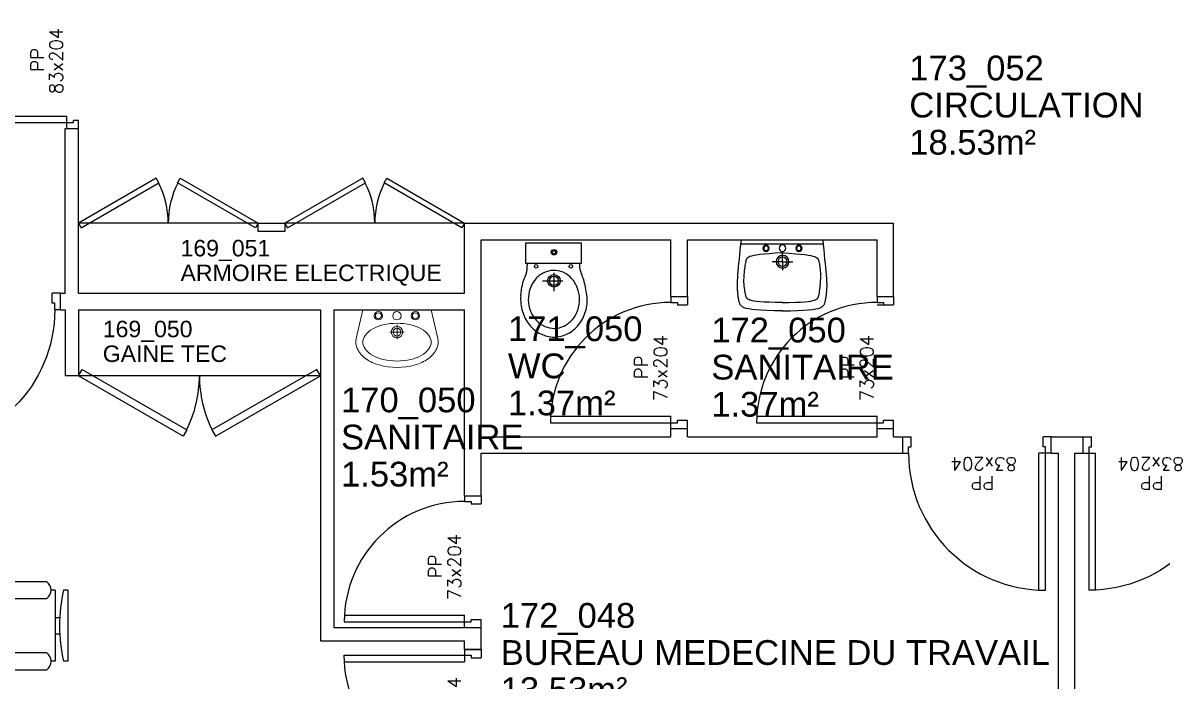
# Model space of a CAD drawing. Header units: metres. Extents: x -8 to 211, y -5 to 120.
# Drawn here: x 167.86 to 174.77, y 48.37 to 52.36 of the extents above; entities that cross this region are included whole.
import ezdxf
from ezdxf.enums import TextEntityAlignment as Align

# ---------------------------------------------------------------- set-up
doc = ezdxf.new("R2010")
doc.units = ezdxf.units.M
doc.header["$LTSCALE"] = 0.8
doc.header["$MEASUREMENT"] = 0
doc.linetypes.add('CONTINU', pattern=[0])
doc.layers.get('0').update_dxf_attribs({"linetype": 'CONTINUOUS'})
for name, color, linetype in [('99 Légende', 7, 'CONTINUOUS'), ('A-EQTE-SANITAIRE', 5, 'CONTINUOUS'), ('A_AGENC', 204, 'CONTINUOUS'), ('A_EQMP', 142, 'CONTINUOUS'), ('A_Etiqu_Gaine', 7, 'CONTINUOUS'), ('A_Etiqu_Gaine_ancien', 7, 'CONTINUOUS'), ('A_Etiqu_Gaine_code', 7, 'CONTINUOUS'), ('A_Etiqu_Local', 7, 'CONTINUOUS'), ('A_HACH_STRUC', 7, 'CONTINUOUS'), ('A_MURS_CLOI', 7, 'CONTINUOUS')]:
    doc.layers.add(name, color=color, linetype=linetype)
doc.layers.add('A_SANI', color=5, linetype='CONTINU', lineweight=0)
doc.styles.add('Attribut', font='arial.ttf')
doc.styles.add('ROMANS8', font='romans8', dxfattribs={"height": 10})

# ---------------------------------------------------------------- blocks, each defined once
blk = doc.blocks.new('Chaise de bureau')
at = {"linetype": 'Continuous'}
for p, q in [((-8.5, 0), (-8.5, -1)), ((-8.5, 0), (8.5, 0)), ((8.5, 0), (8.5, -1)), ((-2, -3), (-2, -1.9355)), ((2, -1.9576), (2, -3)), ((-10.5, -5), (-10.5, -14)), ((-8.5, -3), (-8.5, -4)), ((-8.5, -3), (8.5, -3)), ((-6.5, -14), (-6.5, -5)), ((6.5, -5), (6.5, -14)), ((8.5, -3), (8.5, -4)), ((10.5, -14), (10.5, -5)), ((-8.5, -15), (-8.5, -16)), ((8.5, -15), (8.5, -16))]:
    blk.add_line(p, q, dxfattribs=at)
for centre, radius, start, end in [((0, 34.625), 36.625, 256.5803, 283.4197), ((-8.5, -6.5), 2.5, 36.8699, 143.1301), ((8.5, -6.5), 2.5, 36.8699, 143.1301), ((-8.5, -12.5), 2.5, 216.8699, 323.1301), ((0, 19.625), 36.625, 256.5803, 283.4197), ((8.5, -12.5), 2.5, 216.8699, 323.1301)]:
    blk.add_arc(centre, radius, start, end, dxfattribs=at)
blk = doc.blocks.new('A_Etiqu_Local')
at = {"style": 'Attribut', "flags": 1}
for tag, p in [('CODE_HOPITAL', (-0.4463, 1.632)), ('CODE_SITE', (-0.4463, 1.407)), ('CODE_BATIMENT', (-0.4463, 1.182)), ('CODE_SECTEUR', (-0.4463, 0.957)), ('CODE_ETAGE', (-0.4463, 0.732)), ('NOM_NORMALISE', (-0.4463, -0.843)), ('SECTEUR_ACTIVITE', (-0.4463, -1.068)), ('SOUS_SECTEUR_ACTIVITE', (-0.4463, -1.293)), ('VOLUME', (-0.4463, -1.518)), ('SERVICE', (-0.4463, -1.743)), ('CODE_UG', (-0.4463, -1.968)), ('CODE_UA', (-0.4463, -2.193)), ('CODE_POLE', (-0.4463, -2.418)), ('OCCUPANT_EXTERNE', (-0.4463, -2.643)), ('DISPONIBILITE', (-0.4463, -2.868)), ('ACCES_HANDICAPES', (-0.4463, -3.093)), ('NATURE_SOL', (-0.4463, -3.318)), ('RISQUE_LABORATOIRE', (-0.4463, -3.543)), ('AMIANTE', (-0.4463, -3.768))]:
    blk.add_attdef(tag, p, '', height=0.15, dxfattribs=at)
at = {"layer": 'A_Etiqu_Local', "style": 'Attribut'}
for tag, p in [('CODE_PIECE', (-0.4463, 0.282)), ('NOM_USAGE', (-0.4463, 0.057)), ('SURFACE', (-0.4463, -0.168))]:
    blk.add_attdef(tag, p, '', height=0.15, dxfattribs=at)
blk = doc.blocks.new('P80bt10')
for p, q in [((0.035, 0.93), (0.035, 0.1)), ((0.075, 0.929), (0.075, 0.1)), ((0, 0.1), (0, 0)), ((0, 0.1), (0.035, 0.1)), ((0.035, 0.1), (0.075, 0.1)), ((0.035, 0.1), (0.035, 0.06)), ((0.865, 0.1), (0.865, 0.06)), ((0.9, 0.1), (0.865, 0.1)), ((0.9, 0.1), (0.9, 0)), ((0, 0), (0.05, 0)), ((0.035, 0.06), (0.05, 0.06)), ((0.05, 0.06), (0.05, 0)), ((0.865, 0.06), (0.85, 0.06)), ((0.85, 0.06), (0.85, 0)), ((0.9, 0), (0.85, 0))]:
    blk.add_line(p, q)
blk.add_arc((0.035, 0.1), 0.83, 0, 90)
at = {"style": 'ROMANS8'}
for tag, p in [('DEF', (0.4163, 0.239)), ('DIM', (0.4087, 0.1245))]:
    blk.add_attdef(tag, text='', height=0.08, dxfattribs=at).set_placement(p, align=Align.CENTER)
blk = doc.blocks.new('P70-bt10')
for p, q in [((0.035, 0.83), (0.035, 0.1)), ((0.075, 0.8289), (0.075, 0.1)), ((0, 0.1), (0, 0)), ((0, 0.1), (0.035, 0.1)), ((0.035, 0.1), (0.075, 0.1)), ((0.035, 0.1), (0.035, 0.06)), ((0.8, 0.1), (0.765, 0.1)), ((0.765, 0.1), (0.765, 0.06)), ((0.8, 0.1), (0.8, 0)), ((0, 0), (0.05, 0)), ((0.035, 0.06), (0.05, 0.06)), ((0.05, 0.06), (0.05, 0)), ((0.75, 0.06), (0.75, 0)), ((0.765, 0.06), (0.75, 0.06)), ((0.8, 0), (0.75, 0))]:
    blk.add_line(p, q)
blk.add_arc((0.035, 0.1), 0.73, 0, 90)
at = {"style": 'ROMANS8'}
for tag, p in [('DEF', (0.372, 0.2395)), ('DIM', (0.3671, 0.1221))]:
    blk.add_attdef(tag, text='', height=0.08, dxfattribs=at).set_placement(p, align=Align.CENTER)
blk = doc.blocks.new('BROCA1-G137')
at = {"layer": 'A-EQTE-SANITAIRE', "linetype": 'Continuous'}
for p, q in [((26.509068, 5.050511), (26.631138, 5.050511)), ((26.577427, 5.099339), (26.577427, 4.987034))]:
    blk.add_line(p, q, dxfattribs=at)
blk.add_lwpolyline([(26.406528, 5.155491), (26.406528, 5.280003), (26.743443, 5.280003), (26.743443, 5.155491)], close=True, dxfattribs=at)
for points in [[(26.377232, 4.960179), (26.378927, 4.979542), (26.381029, 4.996728), (26.383457, 5.011902), (26.386129, 5.025231), (26.388964, 5.03688), (26.39188, 5.047015), (26.394796, 5.055802), (26.397631, 5.063408), (26.400303, 5.069998), (26.402731, 5.075739), (26.402731, 5.075739), (26.40383, 5.078343), (26.404853, 5.080798), (26.405803, 5.083128), (26.406685, 5.085355), (26.407503, 5.087501), (26.408263, 5.089589), (26.408968, 5.091642), (26.409623, 5.093681), (26.410233, 5.095731), (26.410801, 5.097813), (26.410801, 5.097813), (26.411332, 5.099945), (26.411828, 5.102123), (26.41229, 5.10434), (26.412718, 5.106586), (26.413115, 5.108855), (26.413482, 5.111136), (26.413819, 5.113422), (26.414128, 5.115705), (26.41441, 5.117976), (26.414666, 5.120227), (26.414666, 5.120227), (26.415108, 5.124644), (26.415461, 5.12894), (26.415736, 5.133105), (26.415943, 5.137132), (26.416091, 5.141012), (26.41619, 5.144738), (26.41625, 5.148301), (26.416281, 5.151694), (26.416292, 5.154907), (26.416294, 5.157933)], [(26.777622, 4.960179), (26.774696, 4.979542), (26.771789, 4.996728), (26.768921, 5.011902), (26.766112, 5.025231), (26.763381, 5.03688), (26.760747, 5.047015), (26.758231, 5.055802), (26.755851, 5.063408), (26.753628, 5.069998), (26.751581, 5.075739), (26.751581, 5.075739), (26.750628, 5.078343), (26.749719, 5.080798), (26.748849, 5.083128), (26.748013, 5.085355), (26.747206, 5.087501), (26.746424, 5.089589), (26.745662, 5.091642), (26.744914, 5.093681), (26.744176, 5.095731), (26.743443, 5.097813), (26.743443, 5.097813), (26.742711, 5.099945), (26.741984, 5.102123), (26.741267, 5.10434), (26.740565, 5.106586), (26.739882, 5.108855), (26.739224, 5.111136), (26.738595, 5.113422), (26.738, 5.115705), (26.737444, 5.117976), (26.736932, 5.120227), (26.736932, 5.120227), (26.73605, 5.124642), (26.735344, 5.12892), (26.734793, 5.133039), (26.73438, 5.136976), (26.734084, 5.140707), (26.733885, 5.144211), (26.733765, 5.147464), (26.733703, 5.150444), (26.73368, 5.153127), (26.733677, 5.155491)]]:
    blk.add_lwpolyline(points, dxfattribs=at)
blk.add_lwpolyline([(26.581065, 4.762438, 0.110065), (26.639231, 4.776669, 0.102556), (26.68978, 4.816192, 0.093461), (26.722003, 4.872939, 0.087911), (26.73268, 4.94142, 0.087911), (26.719178, 5.0094, 0.093461), (26.684635, 5.064765, 0.102556), (26.632495, 5.102162, 0.110065), (26.573789, 5.113974, 0.110065), (26.515622, 5.099743, 0.102556), (26.465074, 5.060221, 0.093461), (26.432851, 5.003474, 0.087911), (26.422173, 4.934993, 0.087911), (26.435675, 4.867013, 0.093461), (26.470218, 4.811647, 0.102556), (26.522359, 4.77425, 0.110065)], format="xyb", close=True, dxfattribs=at)
blk.add_lwpolyline([(26.376325, 4.959484, 0.092603), (26.3865, 4.864555, 0.097518), (26.428877, 4.784313, 0.107322), (26.498291, 4.728563, 0.116228), (26.578466, 4.70967, 0.11669), (26.65855, 4.728618, 0.108258), (26.727376, 4.784313, 0.098236), (26.768983, 4.864439, 0.092772), (26.778336, 4.959483, 0.094013)], format="xyb", dxfattribs=at)
for centre, radius in [((26.577427, 5.223851), 0.01664), ((26.577427, 5.223851), 0.016619), ((26.577427, 5.223851), 0.009631), ((26.577427, 5.223851), 0.000007), ((26.470005, 5.138402), 0.010462), ((26.679966, 5.138402), 0.010462), ((26.577427, 5.050511), 0.038283), ((26.577427, 5.050511), 0.027569)]:
    blk.add_circle(centre, radius, dxfattribs=at)
blk = doc.blocks.new('A_Etiqu_Gaine')
at = {"style": 'Attribut', "flags": 1}
for tag, p in [('CODE_HOPITAL', (-0.4323, 0.8651)), ('CODE_SITE', (-0.4323, 0.7151)), ('CODE_BATIMENT', (-0.4323, 0.5651)), ('CODE_SECTEUR', (-0.4323, 0.4151)), ('CODE_ETAGE', (-0.4323, 0.2651)), ('NOM_NORMALISE', (-0.4323, -0.3349)), ('SECTEUR_ACTIVITE', (-0.4323, -0.4849)), ('SOUS_SECTEUR_ACTIVITE', (-0.4323, -0.6349)), ('SURFACE', (-0.4323, -0.7849)), ('CODE_UG', (-0.4323, -0.9349)), ('CODE_POLE', (-0.4323, -1.0849)), ('AMIANTE', (-0.4323, -1.2349))]:
    blk.add_attdef(tag, p, '', height=0.1, dxfattribs=at)
at = {"layer": 'A_Etiqu_Gaine', "style": 'Attribut'}
blk.add_attdef('NOM_USAGE', (-0.4323, -0.1849), '', height=0.1, dxfattribs=at)
at = {"layer": 'A_Etiqu_Gaine_ancien', "style": 'Attribut'}
blk.add_attdef('CODE_PIECE_ANCIEN', (-0.4323, 0.1151), '', height=0.1, dxfattribs=at)
at = {"layer": 'A_Etiqu_Gaine_code', "style": 'Attribut'}
blk.add_attdef('CODE_PIECE', (-0.4323, -0.0349), '', height=0.1, dxfattribs=at)
blk = doc.blocks.new('BROCA1-G228')
at = {"layer": 'A-EQTE-SANITAIRE', "linetype": 'Continuous'}
for points in [[(35.152222, 17.128738), (35.108263, 17.131705), (35.071031, 17.134634), (35.039914, 17.137544), (35.014302, 17.140455), (34.993583, 17.143386), (34.977148, 17.146356), (34.964384, 17.149384), (34.954681, 17.152488), (34.947428, 17.155689), (34.942015, 17.159006), (34.942015, 17.159006), (34.939814, 17.160717), (34.937891, 17.162489), (34.936214, 17.164348), (34.934752, 17.166321), (34.933476, 17.168435), (34.932355, 17.170717), (34.931358, 17.173193), (34.930455, 17.175891), (34.929616, 17.178837), (34.92881, 17.182058), (34.92881, 17.182058), (34.927219, 17.18937), (34.925665, 17.197724), (34.92417, 17.206957), (34.922762, 17.216903), (34.921464, 17.227398), (34.920302, 17.238277), (34.9193, 17.249375), (34.918485, 17.260529), (34.91788, 17.271572), (34.917511, 17.282341)], [(35.148865, 17.128738), (35.192827, 17.131705), (35.230062, 17.134634), (35.26118, 17.137544), (35.286793, 17.140455), (35.307511, 17.143386), (35.323947, 17.146356), (35.33671, 17.149384), (35.346412, 17.152488), (35.353664, 17.155689), (35.359078, 17.159006), (35.359078, 17.159006), (35.361278, 17.160717), (35.363202, 17.162489), (35.364879, 17.164348), (35.366341, 17.166321), (35.367618, 17.168435), (35.36874, 17.170717), (35.369738, 17.173193), (35.370641, 17.175891), (35.371481, 17.178837), (35.372288, 17.182058), (35.372288, 17.182058), (35.373879, 17.189372), (35.375435, 17.197741), (35.376931, 17.207015), (35.378342, 17.217042), (35.379643, 17.22767), (35.38081, 17.238748), (35.381817, 17.250124), (35.38264, 17.261646), (35.383255, 17.273163), (35.383636, 17.284523)]]:
    blk.add_lwpolyline(points, dxfattribs=at)
blk = doc.blocks.new('BROCA1-G229')
at = {"layer": 'A-EQTE-SANITAIRE', "linetype": 'Continuous'}
for points in [[(35.152222, 17.430771), (35.108263, 17.430378), (35.071031, 17.42951), (35.039914, 17.428205), (35.014302, 17.426499), (34.993583, 17.424432), (34.977148, 17.422041), (34.964384, 17.419364), (34.954681, 17.416439), (34.947428, 17.413304), (34.942015, 17.409998), (34.942015, 17.409998), (34.939814, 17.408286), (34.937891, 17.406515), (34.936214, 17.404656), (34.934752, 17.402683), (34.933476, 17.400569), (34.932355, 17.398288), (34.931358, 17.395811), (34.930455, 17.393114), (34.929616, 17.390168), (34.92881, 17.386947), (34.92881, 17.386947), (34.927219, 17.379635), (34.925665, 17.371281), (34.92417, 17.362048), (34.922762, 17.352101), (34.921464, 17.341605), (34.920302, 17.330725), (34.9193, 17.319626), (34.918485, 17.308472), (34.91788, 17.297428), (34.917511, 17.286659)], [(35.148865, 17.430771), (35.192827, 17.430378), (35.230062, 17.42951), (35.26118, 17.428205), (35.286793, 17.426499), (35.307511, 17.424432), (35.323947, 17.422041), (35.33671, 17.419364), (35.346412, 17.416439), (35.353664, 17.413304), (35.359078, 17.409998), (35.359078, 17.409998), (35.361278, 17.408286), (35.363202, 17.406515), (35.364879, 17.404656), (35.366341, 17.402683), (35.367618, 17.400569), (35.36874, 17.398288), (35.369738, 17.395811), (35.370641, 17.393114), (35.371481, 17.390168), (35.372288, 17.386947), (35.372288, 17.386947), (35.373879, 17.379633), (35.375435, 17.371263), (35.376931, 17.361989), (35.378342, 17.351961), (35.379643, 17.341332), (35.38081, 17.330254), (35.381817, 17.318878), (35.38264, 17.307355), (35.383255, 17.295838), (35.383636, 17.284477)]]:
    blk.add_lwpolyline(points, dxfattribs=at)
blk = doc.blocks.new('BROCA1-G227')
at = {"layer": '99 Légende'}
for name in ['BROCA1-G229', 'BROCA1-G228']:
    blk.add_blockref(name, (0, 0), dxfattribs=at)
blk = doc.blocks.new('BROCA1-G226')
at = {"layer": 'A-EQTE-SANITAIRE', "linetype": 'Continuous'}
for p, q in [((35.151993, 17.183441), (35.151993, 17.234497)), ((35.151993, 17.183441), (35.08876, 17.183441)), ((35.151993, 17.183441), (35.21521, 17.183441)), ((35.151993, 17.183441), (35.151993, 17.132385)), ((34.902359, 17.074799), (35.397675, 17.074799)), ((34.902359, 17.049896), (35.397675, 17.049896))]:
    blk.add_line(p, q, dxfattribs=at)
for points in [[(35.151993, 17.481613), (35.100569, 17.480851), (35.057009, 17.479579), (35.020591, 17.477819), (34.990594, 17.475594), (34.966296, 17.472929), (34.946977, 17.469846), (34.931916, 17.466368), (34.920391, 17.462518), (34.911682, 17.45832), (34.905067, 17.453796), (34.905067, 17.453796), (34.902329, 17.451413), (34.899903, 17.448914), (34.897757, 17.446259), (34.89586, 17.443409), (34.89418, 17.440324), (34.892686, 17.436963), (34.891346, 17.433287), (34.890128, 17.429255), (34.889002, 17.424828), (34.887936, 17.419966), (34.887936, 17.419966), (34.886903, 17.414648), (34.885905, 17.408931), (34.884944, 17.402891), (34.884028, 17.396604), (34.88316, 17.390145), (34.882346, 17.383592), (34.881592, 17.377019), (34.880902, 17.370503), (34.880281, 17.364121), (34.879736, 17.357948), (34.879736, 17.357948), (34.87927, 17.352032), (34.878887, 17.346314), (34.878589, 17.340705), (34.878379, 17.335117), (34.87826, 17.329462), (34.878235, 17.323653), (34.878306, 17.317601), (34.878476, 17.311219), (34.878747, 17.304418), (34.879123, 17.297111), (34.879123, 17.297111), (34.880189, 17.280765), (34.881642, 17.262183), (34.883442, 17.241504), (34.88555, 17.218871), (34.887923, 17.194423), (34.890521, 17.168301), (34.893305, 17.140647), (34.896233, 17.111601), (34.899264, 17.081303), (34.902359, 17.049896)], [(35.148056, 17.481613), (35.199475, 17.480851), (35.243032, 17.479579), (35.279448, 17.477819), (35.309444, 17.475594), (35.33374, 17.472929), (35.353058, 17.469846), (35.36812, 17.466368), (35.379645, 17.462518), (35.388355, 17.45832), (35.394972, 17.453796), (35.394972, 17.453796), (35.397711, 17.451413), (35.400138, 17.448914), (35.402284, 17.446259), (35.404182, 17.443409), (35.405863, 17.440324), (35.407358, 17.436963), (35.408698, 17.433287), (35.409916, 17.429255), (35.411042, 17.424828), (35.412109, 17.419966), (35.412109, 17.419966), (35.413141, 17.414648), (35.414139, 17.408931), (35.415099, 17.402891), (35.416014, 17.396604), (35.416881, 17.390145), (35.417694, 17.383592), (35.418447, 17.377019), (35.419136, 17.370503), (35.419755, 17.364121), (35.4203, 17.357948), (35.4203, 17.357948), (35.420765, 17.352032), (35.421148, 17.346314), (35.421446, 17.340705), (35.421655, 17.335117), (35.421774, 17.329462), (35.421799, 17.323653), (35.421728, 17.317601), (35.421558, 17.311219), (35.421286, 17.304418), (35.42091, 17.297111), (35.42091, 17.297111), (35.419845, 17.280765), (35.418392, 17.262183), (35.416591, 17.241504), (35.414484, 17.218871), (35.412111, 17.194423), (35.409512, 17.168301), (35.406729, 17.140647), (35.403801, 17.111601), (35.400769, 17.081303), (35.397675, 17.049896)]]:
    blk.add_lwpolyline(points, dxfattribs=at)
for centre, radius in [((35.151993, 17.183441), 0.038702), ((35.151993, 17.183441), 0.027388), ((35.05249, 17.101959), 0.018922), ((35.05249, 17.101959), 0.014404), ((35.151993, 17.101959), 0.020417), ((35.25148, 17.101959), 0.018922), ((35.25148, 17.101959), 0.014404)]:
    blk.add_circle(centre, radius, dxfattribs=at)
at = {"layer": 'A-EQTE-SANITAIRE'}
blk.add_blockref('BROCA1-G227', (0, 0), dxfattribs=at)
blk = doc.blocks.new('P80-bt7')
for p, q in [((0.035, 0.9), (0.035, 0.07)), ((0.075, 0.899), (0.075, 0.07)), ((0, 0.07), (0, 0)), ((0, 0.07), (0.035, 0.07)), ((0.035, 0.07), (0.075, 0.07)), ((0.035, 0.07), (0.035, 0.03)), ((0.865, 0.07), (0.865, 0.03)), ((0.9, 0.07), (0.865, 0.07)), ((0.9, 0.07), (0.9, 0)), ((0, 0), (0.05, 0)), ((0.035, 0.03), (0.05, 0.03)), ((0.05, 0.03), (0.05, 0)), ((0.865, 0.03), (0.85, 0.03)), ((0.85, 0.03), (0.85, 0)), ((0.9, 0), (0.85, 0))]:
    blk.add_line(p, q)
blk.add_arc((0.035, 0.07), 0.83, 0, 90)
at = {"style": 'ROMANS8'}
for tag, p in [('DEF', (0.4163, 0.209)), ('DIM', (0.4087, 0.0945))]:
    blk.add_attdef(tag, text='', height=0.08, dxfattribs=at).set_placement(p, align=Align.CENTER)

msp = doc.modelspace()

# ---------------------------------------------------------------- linework, layer by layer
at = {"layer": 'A_AGENC', "color": 8, "linetype": 'Continuous'}
for p, q in [((168.6715, 51.4218), (168.1998, 51.1495)), ((168.2161, 51.1212), (168.6879, 51.3935)), ((168.6879, 51.3935), (168.6715, 51.4218)), ((168.8012, 51.3935), (168.8175, 51.4218)), ((169.2729, 51.1212), (168.8012, 51.3935)), ((168.8175, 51.4218), (169.2893, 51.1495)), ((169.9234, 51.4218), (169.4516, 51.1495)), ((169.468, 51.1212), (169.9398, 51.3935)), ((169.9398, 51.3935), (169.9234, 51.4218)), ((170.0531, 51.3935), (170.0694, 51.4218)), ((170.5248, 51.1212), (170.0531, 51.3935)), ((170.0694, 51.4218), (170.5412, 51.1495)), ((168.1998, 51.1495), (168.2161, 51.1212)), ((169.2893, 51.1495), (168.1998, 51.1495)), ((169.2893, 51.1495), (169.2729, 51.1212)), ((169.4516, 51.1495), (169.468, 51.1212)), ((170.5412, 51.1495), (169.4516, 51.1495)), ((170.5412, 51.1495), (170.5248, 51.1212)), ((168.1998, 50.2244), (168.2218, 50.2625)), ((168.835, 49.8576), (168.1998, 50.2244)), ((169.6669, 50.2244), (168.1998, 50.2244)), ((168.2218, 50.2625), (168.8571, 49.8957)), ((169.6449, 50.2625), (169.0096, 49.8957)), ((169.0316, 49.8576), (169.6669, 50.2244)), ((169.6669, 50.2244), (169.6449, 50.2625)), ((168.8571, 49.8957), (168.835, 49.8576)), ((169.0096, 49.8957), (169.0316, 49.8576))]:
    msp.add_line(p, q, dxfattribs=at)
for centre, radius, start, end in [((168.1997, 51.1495), 0.5448, 0, 26.56632), ((169.2893, 51.1495), 0.5448, 153.43368, 179.99999), ((169.4516, 51.1495), 0.5448, 0, 26.56632), ((170.5412, 51.1495), 0.5448, 153.43368, 179.99999), ((168.1997, 50.2244), 0.7336, 333.43369, 0.00001), ((169.6669, 50.2244), 0.7336, 180.00001, 206.56631)]:
    msp.add_arc(centre, radius, start, end, dxfattribs=at)
at = {"layer": 'A_MURS_CLOI', "color": 8, "linetype": 'Continuous'}
for p, q in [((168.1197, 50.7243), (168.1197, 51.7243)), ((168.1197, 51.7243), (168.1998, 51.7243)), ((168.1998, 50.7243), (168.1998, 51.7243)), ((169.2893, 51.0995), (169.2893, 51.1495)), ((169.2893, 51.1495), (169.4513, 51.1495)), ((169.4513, 51.1495), (169.4513, 51.0995)), ((170.5412, 51.1495), (173.1412, 51.1495)), ((170.5412, 50.7243), (170.5412, 51.1495)), ((173.1412, 50.7043), (173.1412, 51.1495)), ((169.4513, 51.0995), (169.2893, 51.0995)), ((170.6412, 51.0495), (171.7912, 51.0495)), ((170.6412, 49.8543), (170.6412, 51.0495)), ((171.7912, 50.7043), (171.7912, 51.0495)), ((171.8912, 51.0495), (173.0412, 51.0495)), ((171.8912, 50.7043), (171.8912, 51.0495)), ((173.0412, 50.7043), (173.0412, 51.0495)), ((168.0912, 50.7243), (168.1197, 50.7243)), ((168.0912, 50.6243), (168.0912, 50.7243)), ((168.1998, 50.7243), (170.5412, 50.7243)), ((171.7912, 50.7043), (171.8912, 50.7043)), ((173.0412, 50.6543), (173.1412, 50.6543)), ((168.0912, 50.6243), (168.1197, 50.6243)), ((168.1197, 50.6243), (168.1197, 50.2244)), ((168.1998, 50.6243), (168.1998, 50.2244)), ((168.1998, 50.6243), (169.6673, 50.6243)), ((169.6673, 50.6243), (169.6673, 48.6173)), ((169.7473, 50.6243), (169.7473, 48.6974)), ((169.7473, 50.6243), (170.5412, 50.6243)), ((170.5412, 49.4974), (170.5412, 50.6243)), ((168.1998, 50.2244), (168.1197, 50.2244)), ((171.7912, 49.8543), (171.7912, 49.9043)), ((171.7912, 49.9043), (171.8912, 49.9043)), ((171.8912, 49.8543), (171.8912, 49.9043)), ((173.0412, 49.9043), (173.1412, 49.9043)), ((173.0412, 49.8543), (173.0412, 49.9043)), ((173.1412, 49.8543), (173.1412, 49.9043)), ((170.6412, 49.8543), (171.7912, 49.8543)), ((171.8912, 49.8543), (173.0412, 49.8543)), ((173.1412, 49.8543), (173.1973, 49.8543)), ((173.1973, 49.7543), (173.1973, 49.8543)), ((174.0973, 49.7543), (174.0973, 49.8543)), ((174.0973, 49.8543), (174.2912, 49.8543)), ((174.2912, 49.7543), (174.2912, 49.8543)), ((170.6412, 49.7543), (173.1973, 49.7543)), ((170.6412, 49.4974), (170.6412, 49.7543)), ((174.0973, 49.7543), (174.1412, 49.7543)), ((174.1412, 46.6495), (174.1412, 49.7543)), ((174.2412, 46.6495), (174.2412, 49.7543)), ((174.2412, 49.7543), (174.2912, 49.7543)), ((169.7473, 48.6974), (170.6412, 48.6974)), ((170.5412, 48.6974), (170.5412, 48.7495)), ((170.6412, 48.5652), (170.6412, 48.6974)), ((169.6673, 48.6173), (170.5412, 48.6173)), ((170.5412, 48.5652), (170.5412, 48.6173)), ((170.6412, 48.5652), (170.5412, 48.5652))]:
    msp.add_line(p, q, dxfattribs=at)
at = {"layer": 'A_SANI', "color": 8, "linetype": 'Continuous'}
for p, q in [((169.8836, 50.4495), (169.9234, 50.6243)), ((170.3391, 50.6243), (169.9234, 50.6243)), ((170.3788, 50.4495), (170.3391, 50.6243)), ((170.1312, 50.533), (170.1312, 50.4455)), ((170.175, 50.4892), (170.0875, 50.4892))]:
    msp.add_line(p, q, dxfattribs=at)
for points in [[(169.9374, 50.3886, 0.106098), (169.9848, 50.3473, 0.070142), (170.0479, 50.3232, 0.113212), (170.2146, 50.3232, 0.070142), (170.2777, 50.3473, 0.106098), (170.3251, 50.3886, 0.332878), (170.3251, 50.468, 0.106098), (170.2777, 50.5093, 0.070142), (170.2146, 50.5335, 0.113112), (170.0479, 50.5335, 0.070142), (169.9848, 50.5093, 0.106098), (169.9374, 50.468, 0.332763), (169.9374, 50.3886)], [(169.8836, 50.4495, 0.170311), (169.8905, 50.389, 0.127106), (169.9427, 50.3277, 0.085568), (170.0221, 50.29, 0.137064), (170.2403, 50.29, 0.085568), (170.3198, 50.3277, 0.127106), (170.3719, 50.389, 0.17031), (170.3788, 50.4495, 0.14589)]]:
    msp.add_lwpolyline(points, format="xyb", dxfattribs=at)
for centre, radius in [((170.0182, 50.5882), 0.0256), ((170.0182, 50.5882), 0.0181), ((170.1304, 50.5882), 0.025), ((170.2427, 50.5882), 0.0256), ((170.2427, 50.5882), 0.0181), ((170.1312, 50.4892), 0.0346), ((170.1312, 50.4892), 0.0237)]:
    msp.add_circle(centre, radius, dxfattribs=at)

# ---------------------------------------------------------------- block references
at = {"layer": 'A_EQMP', "color": 8, "linetype": 'Continuous', "xscale": 0.02540000000000475, "yscale": 0.02540000000000475, "zscale": 0.02540000000000475, "rotation": 270}
msp.add_blockref('Chaise de bureau', (168.1357, 48.7089), dxfattribs=at)
at = {"layer": 'A_Etiqu_Gaine', "color": 8}
for p, values in [((169.2513, 50.9832), {'CODE_PIECE': '169_051', 'NOM_USAGE': 'ARMOIRE ELECTRIQUE'}), ((168.7799, 50.493), {'CODE_PIECE': '169_050', 'NOM_USAGE': 'GAINE TEC'})]:
    msp.add_blockref('A_Etiqu_Gaine', p, dxfattribs=at).add_auto_attribs(values)
at = {"layer": 'A_Etiqu_Local', "color": 8}
ref = msp.add_blockref('A_Etiqu_Local', (173.6831, 51.7337), dxfattribs=at)
ref.add_attrib('CODE_PIECE', '173_052', (173.2367, 52.0156), dxfattribs={"height": 0.15, "style": 'Attribut'})
ref.add_attrib('NOM_USAGE', 'CIRCULATION', (173.2367, 51.7906), dxfattribs={"height": 0.15, "style": 'Attribut'})
ref.add_attrib('SURFACE', '18.53m²', (173.2367, 51.5656), dxfattribs={"height": 0.15, "style": 'Attribut'})
ref = msp.add_blockref('A_Etiqu_Local', (171.25, 50.1526), dxfattribs=at)
ref.add_attrib('CODE_PIECE', '171_050', (170.8037, 50.4345), dxfattribs={"height": 0.15, "style": 'Attribut'})
ref.add_attrib('NOM_USAGE', 'WC', (170.8037, 50.2095), dxfattribs={"height": 0.15, "style": 'Attribut'})
ref.add_attrib('SURFACE', '1.37m²', (170.8037, 49.9845), dxfattribs={"height": 0.15, "style": 'Attribut'})
ref = msp.add_blockref('A_Etiqu_Local', (172.4828, 50.1447), dxfattribs=at)
ref.add_attrib('CODE_PIECE', '172_050', (172.0365, 50.4267), dxfattribs={"height": 0.15, "style": 'Attribut'})
ref.add_attrib('NOM_USAGE', 'SANITAIRE', (172.0365, 50.2017), dxfattribs={"height": 0.15, "style": 'Attribut'})
ref.add_attrib('SURFACE', '1.37m²', (172.0365, 49.9767), dxfattribs={"height": 0.15, "style": 'Attribut'})
ref = msp.add_blockref('A_Etiqu_Local', (170.2381, 49.721), dxfattribs=at)
ref.add_attrib('CODE_PIECE', '170_050', (169.7918, 50.003), dxfattribs={"height": 0.15, "style": 'Attribut'})
ref.add_attrib('NOM_USAGE', 'SANITAIRE', (169.7918, 49.778), dxfattribs={"height": 0.15, "style": 'Attribut'})
ref.add_attrib('SURFACE', '1.53m²', (169.7918, 49.553), dxfattribs={"height": 0.15, "style": 'Attribut'})
ref = msp.add_blockref('A_Etiqu_Local', (171.206, 48.4145), dxfattribs=at)
ref.add_attrib('CODE_PIECE', '172_048', (170.7597, 48.6965), dxfattribs={"height": 0.15, "style": 'Attribut'})
ref.add_attrib('NOM_USAGE', 'BUREAU MEDECINE DU TRAVAIL', (170.7597, 48.4715), dxfattribs={"height": 0.15, "style": 'Attribut'})
ref.add_attrib('SURFACE', '13.53m²', (170.7597, 48.2465), dxfattribs={"height": 0.15, "style": 'Attribut'})
at = {"layer": 'A_HACH_STRUC', "color": 8}
for name, p, rotation, values in [('P80-bt7', (168.1998, 51.7243), 90, {'DEF': 'PP', 'DIM': '83x204'}), ('P70-bt10', (171.8912, 49.9043), 90, {'DEF': 'PP', 'DIM': '73x204'}), ('P70-bt10', (173.1412, 49.9043), 90, {'DEF': 'PP', 'DIM': '73x204'}), ('P80bt10', (174.0973, 49.8543), 180, {'DEF': 'PP', 'DIM': '83x204'}), ('P80bt10', (174.0973, 49.8543), 180, {'DEF': 'PP', 'DIM': '83x204'}), ('P70-bt10', (170.6412, 48.6974), 90, {'DEF': 'PP', 'DIM': '73x204'})]:
    msp.add_blockref(name, p, dxfattribs=dict(at, rotation=rotation)).add_auto_attribs(values)
ref = msp.add_blockref('P80bt10', (167.1912, 50.7243), dxfattribs=dict(at, xscale=-1, rotation=180))
ref.add_attrib('DEF', 'PP', dxfattribs={"layer": '0', "height": 0.08, "rotation": 180, "style": 'ROMANS8'}).set_placement((167.6075, 50.4853), align=Align.CENTER)
ref.add_attrib('DIM', '83x204', dxfattribs={"layer": '0', "height": 0.08, "rotation": 180, "style": 'ROMANS8'}).set_placement((167.5999, 50.5999), align=Align.CENTER)
ref = msp.add_blockref('P80bt10', (174.2912, 49.8543), dxfattribs=dict(at, xscale=-1, rotation=180))
ref.add_attrib('DEF', 'PP', dxfattribs={"layer": '0', "height": 0.08, "rotation": 180, "style": 'ROMANS8'}).set_placement((174.7075, 49.6153), align=Align.CENTER)
ref.add_attrib('DIM', '83x204', dxfattribs={"layer": '0', "height": 0.08, "rotation": 180, "style": 'ROMANS8'}).set_placement((174.6999, 49.7298), align=Align.CENTER)
ref = msp.add_blockref('P80bt10', (174.2912, 49.8543), dxfattribs=dict(at, xscale=-1, rotation=180))
ref.add_attrib('DEF', 'PP', dxfattribs={"layer": '0', "height": 0.08, "rotation": 180, "style": 'ROMANS8'}).set_placement((174.7075, 49.6153), align=Align.CENTER)
ref.add_attrib('DIM', '83x204', dxfattribs={"layer": '0', "height": 0.08, "rotation": 180, "style": 'ROMANS8'}).set_placement((174.6999, 49.7298), align=Align.CENTER)
ref = msp.add_blockref('P70-bt10', (170.6412, 48.5652), dxfattribs=dict(at, xscale=-1, rotation=90))
ref.add_attrib('DEF', 'PP', dxfattribs={"layer": '0', "height": 0.08, "rotation": 90, "style": 'ROMANS8'}).set_placement((170.4017, 48.1932), align=Align.CENTER)
ref.add_attrib('DIM', '73x204', dxfattribs={"layer": '0', "height": 0.08, "rotation": 90, "style": 'ROMANS8'}).set_placement((170.5191, 48.1981), align=Align.CENTER)
at = {"layer": 'A_SANI', "color": 8, "xscale": -1, "rotation": 180}
msp.add_blockref('BROCA1-G226', (137.3162, 68.0994), dxfattribs=at)
at = {"layer": 'A_SANI', "color": 8}
msp.add_blockref('BROCA1-G137', (144.505, 45.7495), dxfattribs=at)

doc.saveas('drawing.dxf')
